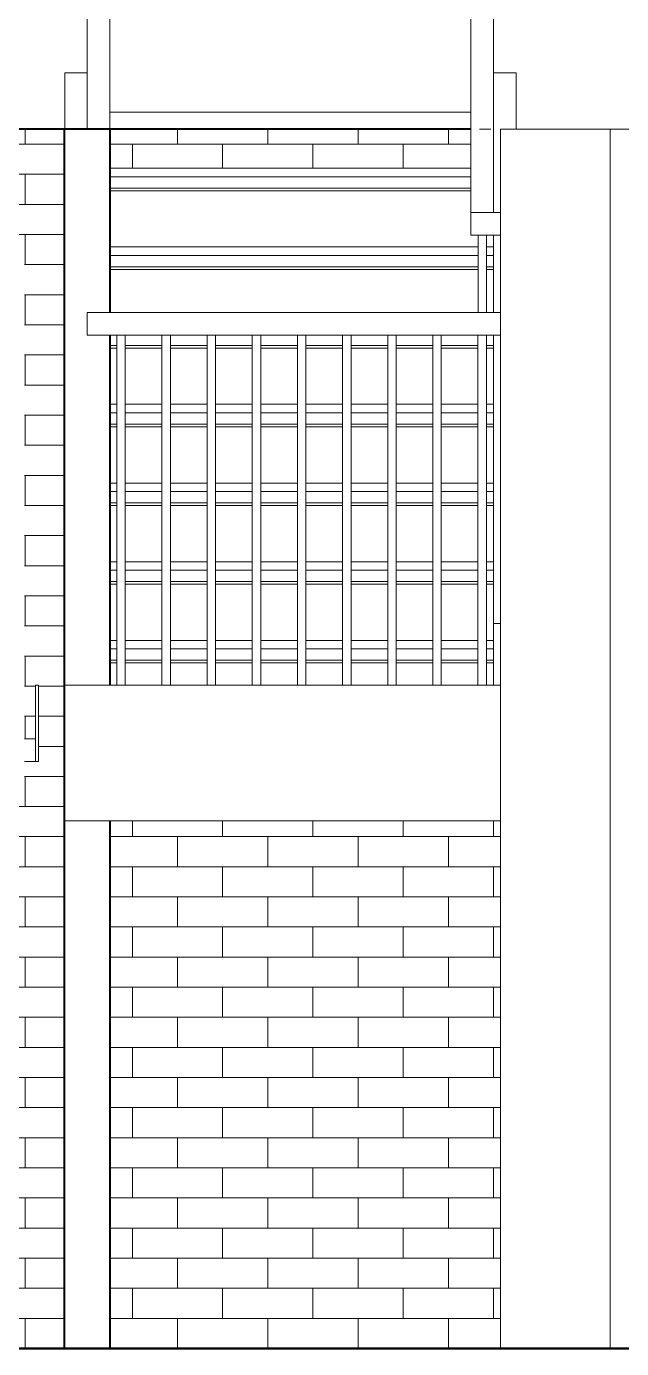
# Model space of a CAD drawing. Extents: x 4834 to 83801, y -13735 to 32221.
# Drawn here: x 13455.2 to 13508, y -12508.5 to -12391.4 of the extents above; entities that cross this region are included whole.
import ezdxf

# ---------------------------------------------------------------- set-up
doc = ezdxf.new("R2010")
doc.units = 0
doc.header["$LTSCALE"] = 8
doc.header["$MEASUREMENT"] = 0
doc.linetypes.add('Grid Line 1_2_', pattern=[0.875, 0.5, -0.125, 0.125, -0.125])
doc.layers.get('0').update_dxf_attribs({"lineweight": 9})
for name, color, linetype, lineweight in [('A-DIM-480', 52, 'Continuous', 18), ('A-FLOR-HRAL', 11, 'Continuous', 9), ('A-FLOR-LEVL', 51, 'Continuous', 9), ('A-stairs', 30, 'Continuous', 13), ('A-WALL', 7, 'Continuous', 40), ('A-Wall-New', 1, 'Continuous', 50), ('A-windoor', 2, 'Continuous', 13), ('first_dwg', 8, 'Continuous', 9), ('Furniture', 132, 'Continuous', 5), ('I-WALL', 2, 'Continuous', 13), ('S-STRS', 31, 'Continuous', 9)]:
    doc.layers.add(name, color=color, linetype=linetype, lineweight=lineweight)
doc.layers.add('A-WALL-PATT', color=253, linetype='Continuous')

# ---------------------------------------------------------------- blocks, each defined once
blk = doc.blocks.new('first_dwg__Oblique-V3-Section 1')
at = {"layer": 'A-DIM-480'}
blk.add_line((707.43, 0), (708.3, 0), dxfattribs=at)
blk = doc.blocks.new('first_dwg__U10-V13-Section 1')
at = {"layer": 'A-windoor'}
for p, q in [((564.37, 0), (562.37, 0)), ((562.37, 0), (564.37, 0)), ((564.37, 0), (596.37, 0)), ((596.37, 0), (564.37, 0)), ((596.37, 0), (564.37, 0)), ((564.37, 0), (596.37, 0)), ((594.37, 0), (566.37, 0)), ((596.37, 0), (598.37, 0)), ((598.37, 0), (596.37, 0))]:
    blk.add_line(p, q, dxfattribs=at)
blk = doc.blocks.new('first_dwg_A$C7F3F290D-V29-Section 1')
at = {"layer": 'Furniture'}
for p, q in [((754.5, 0), (718.5, 0)), ((718.5, 0), (754.5, 0)), ((746.5, 0), (718.5, 0)), ((746.5, 0), (718.5, 0)), ((726.5, 0), (746.5, 0)), ((746.5, 0), (726.5, 0))]:
    blk.add_line(p, q, dxfattribs=at)
blk = doc.blocks.new('first_dwg-354694-Section 1')
at = {"layer": 'A-DIM-480', "color": 42, "lineweight": 13}
for p, q in [((531.03, 0), (1093.11, 0)), ((708.3, 0), (626.02, 0)), ((708.3, 0), (672.87, 0))]:
    blk.add_line(p, q, dxfattribs=at)
at = {"layer": 'A-DIM-480'}
blk.add_line((758.11, 0), (693.88, 0), dxfattribs=at)
blk.add_line((758.11, 0), (693.88, 0), dxfattribs=at)
at = {"layer": 'A-stairs'}
for p, q in [((653.63, 0), (746.92, 0)), ((746.94, 0), (695.6, 0)), ((746.96, 0), (695.67, 0)), ((699.15, 0), (744.67, 0)), ((699.15, 0), (744.7, 0)), ((746.97, 0), (699.28, 0)), ((699.28, 0), (750.94, 0)), ((709.71, 0), (712.91, 0)), ((709.71, 0), (712.91, 0)), ((746.92, 0), (712.3, 0)), ((746.92, 0), (712.3, 0)), ((746.92, 0), (712.3, 0)), ((746.92, 0), (712.3, 0)), ((746.92, 0), (712.3, 0)), ((746.92, 0), (712.3, 0)), ((746.92, 0), (712.3, 0)), ((746.92, 0), (712.3, 0)), ((716.53, 0), (720.76, 0)), ((727.89, 0), (722.61, 0)), ((731.15, 0), (759.79, 0)), ((732.19, 0), (746.92, 0)), ((746.92, 0), (735.31, 0)), ((766.43, 0), (735.31, 0)), ((769.55, 0), (737.55, 0)), ((746.92, 0), (737.79, 0)), ((768.91, 0), (737.79, 0)), ((743.95, 0), (778.19, 0)), ((744.59, 0), (746.92, 0)), ((744.59, 0), (746.92, 0)), ((748.11, 0), (744.59, 0)), ((744.59, 0), (746.92, 0)), ((744.59, 0), (748.11, 0)), ((744.59, 0), (748.11, 0)), ((748.11, 0), (744.59, 0)), ((744.59, 0), (748.11, 0)), ((747.81, 0), (748.11, 0)), ((750.93, 0), (750.82, 0)), ((783.07, 0), (752.35, 0)), ((752.35, 0), (783.07, 0)), ((756.95, 0), (752.39, 0))]:
    blk.add_line(p, q, dxfattribs=at)
at = {"layer": 'A-stairs', "flags": 128}
for points in [[(701.23, 0), (709.63, 0), (705.15, 0), (715.31, 0), (710.99, 0), (719.07, 0)], [(701.23, 0), (709.63, 0), (705.15, 0), (715.31, 0), (710.99, 0), (719.07, 0)], [(756.27, 0), (755.87, 0), (744.67, 0)], [(747.79, 0), (754.43, 0), (756.91, 0), (759.63, 0), (755.87, 0), (744.67, 0)], [(789.07, 0), (785.55, 0), (748.19, 0)]]:
    blk.add_lwpolyline(points, dxfattribs=at)
at = {"layer": 'A-WALL', "color": 7, "lineweight": 50}
for p, q in [((673.1, 0), (789.07, 0)), ((689.95, 0), (789.07, 0)), ((695.6, 0), (785.55, 0)), ((699.15, 0), (785.68, 0)), ((732.19, 0), (789.07, 0))]:
    blk.add_line(p, q, dxfattribs=at)
at = {"layer": 'A-WALL', "color": 7, "lineweight": 50, "flags": 128}
blk.add_lwpolyline([(727.68, 0), (724.64, 0), (723.68, 0), (727.68, 0), (730.94, 0), (731.9, 0)], close=True, dxfattribs=at)
at = {"layer": 'A-Wall-New'}
for p, q in [((534.03, 0), (1090.11, 0)), ((539.53, 0), (1084.61, 0))]:
    blk.add_line(p, q, dxfattribs=at)
at = {"layer": 'Furniture'}
blk.add_line((732.41, 0), (732.41, 0), dxfattribs=at)
for name, p in [('first_dwg__U10-V13-Section 1', (139.89, 0)), ('first_dwg__Oblique-V3-Section 1', (0, 0)), ('first_dwg_A$C7F3F290D-V29-Section 1', (0, 0))]:
    blk.add_blockref(name, p)
blk = doc.blocks.new('Railing - 3_4_-456911-Section 1')
at = {"layer": 'A-FLOR-HRAL'}
for p, q in [((744.94, 91.76), (744.94, 98.63)), ((745.69, 98.63), (745.69, 91.76)), ((745.69, 89.76), (745.69, 58.76))]:
    blk.add_line(p, q, dxfattribs=at)
blk = doc.blocks.new('Railing - Railing-368194-Section 1')
blk.add_blockref('Railing - 3_4_-456911-Section 1', (0, 0))
blk = doc.blocks.new('Railing - 3_4_-368250-Section 1')
at = {"layer": 'A-FLOR-HRAL'}
for p, q in [((712.93, 58.76), (712.93, 89.76)), ((713.68, 58.76), (713.68, 89.76))]:
    blk.add_line(p, q, dxfattribs=at)
blk = doc.blocks.new('Railing - Railing-368198-Section 1')
for p in [(0, 0), (4, 0), (8, 0), (12, 0), (16, 0), (20, 0), (24, 0), (28, 0), (32, 0)]:
    blk.add_blockref('Railing - 3_4_-368250-Section 1', p)
blk = doc.blocks.new('Top Rail Type - Top Rail_Internal_-368211-Section 1')
at = {"layer": 'A-FLOR-HRAL'}
for p, q in [((744.31, 100.63), (744.31, 126)), ((746.31, 126), (746.31, 100.63)), ((746.92, 100.63), (744.31, 100.63)), ((744.31, 100.63), (744.31, 98.63)), ((744.31, 98.63), (746.92, 98.63))]:
    blk.add_line(p, q, dxfattribs=at)
blk = doc.blocks.new('Top Rail Type - Top Rail_Internal_-368228-Section 1')
at = {"layer": 'A-FLOR-HRAL'}
for p, q in [((710.31, 108), (710.31, 126)), ((712.31, 126), (712.31, 98.73)), ((712.31, 98.73), (712.31, 91.76)), ((746.92, 91.76), (710.31, 91.76)), ((710.31, 91.76), (710.31, 89.76)), ((710.31, 89.76), (746.92, 89.76))]:
    blk.add_line(p, q, dxfattribs=at)

msp = doc.modelspace()

# ---------------------------------------------------------------- hatches: boundary and pattern name
at = {"layer": 'A-WALL-PATT', "lineweight": 9}
h = msp.add_hatch(dxfattribs=at)
h.set_pattern_fill('FP_6', color=256, style=0, pattern_type=2)
h.set_pattern_definition([(0, (13287.1202, -12508.5377), (0, 2.667), []), (90, (13287.1202, -12508.5377), (-4, 2.667), [2.667, -2.667])])
h.paths.add_polyline_path([(13318.98982, -12491.60858), (13303.92729, -12491.59516), (13303.7508, -12491.49327), (13303.6489, -12491.31678), (13303.6489, -12491.11298), (13303.76837, -12490.92301), (13303.92729, -12490.83459), (13303.63549, -12490.82118), (13303.67809, -12490.30146), (13303.73191, -12490.14228), (13303.86365, -12489.85178), (13304.12416, -12489.52646), (13304.43174, -12489.3006), (13304.73952, -12489.1792), (13305.10271, -12489.07892), (13305.52914, -12489.04952), (13318.34724, -12489.07886), (13319.04809, -12489.35786), (13319.27969, -12489.55371), (13319.53278, -12489.83999), (13319.68286, -12490.27636), (13319.77918, -12490.82118), (13319.01399, -12490.83459), (13319.02233, -12491.41173), (13319.01043, -12491.60858)], flags=0)
h.paths.add_polyline_path([(13289.93274, -12508.53771), (13302.06069, -12508.53771), (13302.176, -12506.52427), (13301.43287, -12506.49187), (13302.28427, -12486.88821), (13300.32573, -12464.56088), (13301.50534, -12464.4969), (13303.46354, -12487.02363), (13302.72347, -12503.99689), (13302.97054, -12503.11008), (13304.04031, -12500.63263), (13305.42573, -12498.43261), (13307.14647, -12496.45823), (13309.23716, -12494.7204), (13311.55219, -12493.351), (13313.75843, -12492.43715), (13316.45071, -12491.80841), (13318.98982, -12491.6424), (13318.98982, -12508.53771), (13320.95251, -12508.49955), (13320.99933, -12491.82143), (13321.14935, -12491.66819), (13321.2443, -12491.63016), (13321.2443, -12491.59499), (13321.06695, -12491.49146), (13320.9665, -12491.31678), (13320.9665, -12491.11298), (13321.06834, -12490.93649), (13321.24472, -12490.83459), (13321.0206, -12490.82118), (13320.87564, -12490.82118), (13320.87564, -12490.65275), (13320.98112, -12490.11801), (13321.1119, -12489.8396), (13321.40033, -12489.4939), (13321.71462, -12489.27281), (13322.08223, -12489.12787), (13322.45227, -12489.06423), (13323.03099, -12489.04952), (13323.03099, -12479.207), (13316.62958, -12479.207), (13316.64299, -12478.61645), (13323.03099, -12478.61645), (13323.06406, -12464.48223), (13323.51632, -12464.45926), (13324.86032, -12464.48933), (13331.0514, -12464.50919), (13335.80313, -12464.51729), (13335.80313, -12478.61645), (13352.36009, -12478.61645), (13352.37411, -12464.50433), (13352.47169, -12464.48223), (13352.92396, -12464.45883), (13353.97474, -12464.48733), (13360.4446, -12464.50875), (13365.21077, -12464.51729), (13365.21077, -12478.61645), (13367.06142, -12478.61645), (13367.06142, -12465.78771), (13455.06142, -12411.78771), (13455.06142, -12454.53771), (13456.06142, -12454.53771), (13456.06142, -12449.78771), (13456.31142, -12449.78771), (13456.31142, -12456.53771), (13455.06142, -12456.53771), (13455.06142, -12460.23792), (13423.62022, -12479.53138), (13422.98548, -12487.20811), (13423.82629, -12506.49187), (13423.04151, -12506.5433), (13423.19847, -12508.53771), (13458.62958, -12508.53771), (13458.62958, -12400.53771), (13289.93274, -12400.53771), (13289.93274, -12504.94969)], flags=0)
h.paths.add_polyline_path([(13323.51632, -12508.53771), (13329.03115, -12508.53771), (13329.03115, -12508.14401), (13330.0154, -12508.14401), (13330.0154, -12506.96291), (13322.92061, -12506.958), (13322.921, -12508.53771), (13323.36456, -12508.53771)], flags=0)
h.paths.add_polyline_path([(13376.35065, -12508.53771), (13377.91919, -12508.53771), (13377.91919, -12507.5752)], flags=0)
h.paths.add_polyline_path([(13331.78706, -12508.53771), (13335.91312, -12508.53771), (13335.91312, -12506.958), (13330.80281, -12506.96291), (13330.80281, -12508.14401), (13331.78706, -12508.14401)], flags=0)
h.paths.add_polyline_path([(13379.88769, -12508.53771), (13392.87982, -12508.53771), (13392.87982, -12506.958), (13379.8873, -12506.958)], flags=0)
h.paths.add_polyline_path([(13303.46946, -12508.53771), (13318.20242, -12508.53771), (13318.20149, -12492.41532), (13315.50014, -12492.77771), (13312.89742, -12493.58986), (13310.41884, -12494.86552), (13308.17914, -12496.56701), (13306.29862, -12498.58702), (13304.81072, -12500.85205), (13303.73027, -12503.30632), (13303.07835, -12505.82096), (13302.84809, -12508.53771), (13303.45166, -12508.53771)], flags=0)
h.paths.add_polyline_path([(13339.97242, -12508.53771), (13350.28159, -12508.53771), (13350.28159, -12506.56921), (13337.88114, -12506.56921), (13337.88163, -12508.53771)], flags=0)
h.paths.add_polyline_path([(13352.32864, -12508.53771), (13365.24222, -12508.53771), (13365.24222, -12506.958), (13352.32824, -12506.958)], flags=0)
h.paths.add_polyline_path([(13422.41107, -12508.53771), (13422.12942, -12505.62277), (13421.49658, -12503.18173), (13420.37792, -12500.6953), (13418.85673, -12498.43261), (13416.78509, -12496.31558), (13414.79064, -12494.82848), (13412.36174, -12493.58986), (13409.50518, -12492.74366), (13407.05674, -12492.4152), (13407.05674, -12508.53771), (13422.1808, -12508.53771)], flags=0)
h.paths.add_polyline_path([(13406.26934, -12491.60858), (13408.91764, -12491.817), (13411.60676, -12492.48107), (13414.17713, -12493.58986), (13416.22003, -12494.84176), (13418.24004, -12496.56701), (13419.96529, -12498.58702), (13421.35331, -12500.85205), (13422.43038, -12503.55825), (13422.53569, -12503.99689), (13421.8075, -12486.68488), (13422.32425, -12480.32664), (13408.18714, -12489.04952), (13419.97406, -12489.08966), (13420.6842, -12489.22206), (13421.07722, -12489.47516), (13421.33171, -12489.75919), (13421.49666, -12490.06149), (13421.59087, -12490.38224), (13421.61025, -12490.82118), (13421.37437, -12490.8522), (13421.51496, -12490.9451), (13421.61025, -12491.11298), (13421.61025, -12491.31678), (13421.49666, -12491.50224), (13421.33186, -12491.59516), (13420.90994, -12491.60858), (13406.28275, -12491.60859)], flags=0)
h.paths.add_polyline_path([(13406.26934, -12508.53771), (13406.23499, -12490.82118), (13405.47997, -12490.82118), (13405.47997, -12490.6629), (13394.8455, -12497.18859), (13394.84831, -12505.97866), (13396.81855, -12505.97866), (13396.81855, -12506.56921), (13395.8343, -12506.56921), (13395.79121, -12506.96291), (13395.24375, -12506.96291), (13395.24375, -12508.14401), (13396.228, -12508.14401), (13396.228, -12508.53771), (13405.7259, -12508.53771)], flags=0)
h.paths.add_polyline_path([(13327.38737, -12506.5643), (13328.4406, -12506.52049), (13328.4406, -12506.51759), (13323.03099, -12506.49855), (13323.03099, -12491.60858), (13322.68687, -12491.6424), (13322.87414, -12491.82139), (13322.91687, -12491.94884), (13322.921, -12506.5643), (13324.86032, -12506.5643)], flags=0)
h.paths.add_polyline_path([(13392.87983, -12505.97866), (13392.88045, -12505.97866), (13392.87982, -12498.39481), (13392.76982, -12498.46231), (13392.76982, -12505.97866)], flags=0)
h.paths.add_polyline_path([(13352.36009, -12505.78181), (13352.36009, -12491.60858), (13352.09442, -12491.64236), (13352.27589, -12491.81302), (13352.32452, -12491.9489), (13352.32863, -12505.78181)], flags=0)
h.paths.add_polyline_path([(13345.07672, -12505.78181), (13350.28227, -12505.78181), (13350.32843, -12491.82143), (13350.47544, -12491.67026), (13350.5943, -12491.62573), (13350.57381, -12491.59516), (13350.39743, -12491.49327), (13350.2956, -12491.31678), (13350.2956, -12491.11298), (13350.41345, -12490.92419), (13350.59426, -12490.83459), (13350.20474, -12490.82118), (13350.20474, -12490.65275), (13350.31169, -12490.1141), (13350.47395, -12489.79171), (13350.70569, -12489.515), (13351.00513, -12489.29316), (13351.40845, -12489.12866), (13351.77268, -12489.06489), (13352.36009, -12489.04952), (13352.34514, -12479.207), (13335.80313, -12479.207), (13335.80313, -12489.04952), (13336.59333, -12489.0819), (13337.14242, -12489.27366), (13337.35527, -12489.40423), (13337.68478, -12489.74842), (13337.84213, -12490.01953), (13337.95359, -12490.38698), (13337.98615, -12490.82118), (13337.6475, -12490.85867), (13337.76718, -12490.9383), (13337.86762, -12491.11298), (13337.86762, -12491.31678), (13337.76579, -12491.49327), (13337.5894, -12491.59516), (13337.59413, -12491.63109), (13337.68478, -12491.66818), (13337.83477, -12491.82139), (13337.8775, -12491.94884), (13337.88162, -12505.78181), (13340.02262, -12505.78181)], flags=0)
h.paths.add_polyline_path([(13335.91314, -12505.78181), (13335.91381, -12505.78181), (13335.95996, -12491.82143), (13336.10998, -12491.66819), (13336.23205, -12491.62442), (13336.0955, -12491.60858), (13335.80313, -12491.60858), (13335.80313, -12505.78181)], flags=0)
h.paths.add_polyline_path([(13367.81142, -12499.69852), (13370.68642, -12497.93431), (13370.68642, -12486.92995), (13367.81142, -12497.6596)], flags=0)
h.paths.add_polyline_path([(13371.43642, -12497.47409), (13374.68642, -12495.47977), (13374.68642, -12479.207), (13372.75578, -12479.207), (13371.43642, -12484.13091), (13371.43642, -12496.31558)], flags=0)
h.paths.add_polyline_path([(13375.43642, -12495.01954), (13377.91944, -12493.45374), (13377.95869, -12491.83187), (13378.11604, -12491.66818), (13378.21099, -12491.63018), (13378.21099, -12491.59499), (13378.03364, -12491.49145), (13377.93319, -12491.31678), (13377.93319, -12491.11298), (13378.03503, -12490.93649), (13378.21141, -12490.83459), (13377.9984, -12490.82118), (13377.81467, -12490.82118), (13377.84722, -12490.38698), (13377.92332, -12490.11193), (13378.08586, -12489.79171), (13378.31924, -12489.515), (13378.66469, -12489.27038), (13378.68642, -12489.25907), (13378.68642, -12479.207), (13375.43642, -12479.207), (13375.43642, -12494.84176)], flags=0)
h.paths.add_polyline_path([(13352.32843, -12492.52854), (13352.32831, -12492.52854), (13352.32831, -12492.00994)], flags=0)
h.paths.add_polyline_path([(13337.88142, -12492.43715), (13337.8813, -12492.43715), (13337.8813, -12492.37995)], flags=0)
h.paths.add_polyline_path([(13379.88366, -12492.29055), (13379.99769, -12492.22058), (13379.99769, -12491.60858), (13379.65347, -12491.64236), (13379.84085, -12491.82143), (13379.88357, -12491.9489), (13379.8836, -12492.069)], flags=0)
h.paths.add_polyline_path([(13365.21077, -12492.15393), (13365.35667, -12491.60858), (13365.21077, -12491.60858), (13365.21077, -12492.00994)], flags=0)
h.paths.add_polyline_path([(13366.02647, -12489.1097), (13367.06142, -12485.2472), (13367.06142, -12479.207), (13365.21077, -12479.207), (13365.21077, -12489.04952), (13365.91614, -12489.08022), (13366.01848, -12489.10757)], flags=0)
h.paths.add_polyline_path([(13379.43642, -12489.06135), (13379.99769, -12489.04952), (13379.99769, -12479.207), (13379.43642, -12479.207), (13379.43642, -12489.04952)], flags=0)
h.paths.add_polyline_path([(13392.76982, -12484.38313), (13394.68642, -12483.20704), (13394.68642, -12479.207), (13392.76982, -12479.207), (13392.76982, -12483.36441)], flags=0)
h.paths.add_polyline_path([(13395.43642, -12482.74681), (13398.68642, -12480.7525), (13398.68642, -12479.207), (13395.43642, -12479.207)], flags=0)
h.paths.add_polyline_path([(13367.81142, -12482.44817), (13368.67989, -12479.207), (13367.81142, -12479.207)], flags=0)
h.paths.add_polyline_path([(13399.43642, -12480.29227), (13401.205, -12479.207), (13399.43642, -12479.207)], flags=0)
h.paths.add_polyline_path([(13375.43642, -12478.61645), (13378.68642, -12478.61645), (13378.68642, -12461.00072), (13375.43642, -12462.99504), (13375.43642, -12470.41324)], flags=0)
h.paths.add_polyline_path([(13379.43642, -12478.61645), (13379.99769, -12478.61645), (13380.03075, -12464.48223), (13380.48301, -12464.45926), (13381.5338, -12464.48733), (13382.68642, -12464.47216), (13382.68642, -12458.54617), (13379.43642, -12460.54049), (13379.43642, -12470.41324)], flags=0)
h.paths.add_polyline_path([(13371.43642, -12478.61645), (13374.68642, -12478.61645), (13374.68642, -12463.45526), (13371.43642, -12465.44958), (13371.43642, -12470.41324)], flags=0)
h.paths.add_polyline_path([(13370.68642, -12478.61645), (13370.68642, -12465.90981), (13367.81142, -12467.67401), (13367.81142, -12478.61645)], flags=0)
h.paths.add_polyline_path([(13392.76982, -12478.61645), (13394.68642, -12478.61645), (13394.68642, -12451.18254), (13391.43642, -12453.17686), (13391.45942, -12464.47216), (13392.63028, -12464.47053), (13392.76982, -12464.51729), (13392.76982, -12470.41324)], flags=0)
h.paths.add_polyline_path([(13395.43642, -12478.61645), (13398.68642, -12478.61645), (13398.68642, -12448.72799), (13395.43642, -12450.72231), (13395.43642, -12470.41324)], flags=0)
h.paths.add_polyline_path([(13399.43642, -12478.61645), (13402.16738, -12478.61645), (13402.68642, -12478.29795), (13402.68642, -12446.27345), (13399.43642, -12448.26776), (13399.43642, -12470.41324)], flags=0)
h.paths.add_polyline_path([(13403.43642, -12477.83772), (13406.68642, -12475.8434), (13406.68642, -12443.8189), (13403.43642, -12445.81322), (13403.43642, -12470.41324)], flags=0)
h.paths.add_polyline_path([(13407.43642, -12475.38318), (13410.68642, -12473.38886), (13410.68642, -12441.36436), (13407.43642, -12443.35867), (13407.43642, -12470.41324)], flags=0)
h.paths.add_polyline_path([(13411.43642, -12472.92863), (13414.68642, -12470.93431), (13414.68642, -12438.90981), (13411.43642, -12440.90413), (13411.43642, -12470.41324)], flags=0)
h.paths.add_polyline_path([(13415.43642, -12470.47409), (13418.68642, -12468.47977), (13418.68642, -12436.45526), (13415.43642, -12438.44958), (13415.43642, -12470.41324)], flags=0)
h.paths.add_polyline_path([(13419.43642, -12468.01954), (13422.68642, -12466.02522), (13422.68642, -12434.00072), (13419.43642, -12435.99504), (13419.43642, -12461.77912)], flags=0)
h.paths.add_polyline_path([(13423.43642, -12465.565), (13423.67285, -12465.41991), (13423.77495, -12464.45926), (13424.93342, -12464.56088), (13424.93342, -12464.64638), (13426.68642, -12463.57068), (13426.68642, -12431.54617), (13423.43642, -12433.54049), (13423.43642, -12464.54748)], flags=0)
h.paths.add_polyline_path([(13387.43642, -12464.50928), (13390.68642, -12464.48733), (13390.68642, -12453.63708), (13387.43642, -12455.6314), (13387.43642, -12464.50416)], flags=0)
h.paths.add_polyline_path([(13386.68642, -12464.50928), (13386.68642, -12456.09163), (13383.43642, -12458.08595), (13383.43642, -12464.50026), (13385.50951, -12464.50928)], flags=0)
h.paths.add_polyline_path([(13335.58972, -12464.45926), (13335.58974, -12464.4577), (13335.58974, -12453.14501)], flags=0)
h.paths.add_polyline_path([(13427.43642, -12463.11045), (13430.68642, -12461.11613), (13430.68642, -12429.09163), (13427.43642, -12431.08595), (13427.43642, -12460.23792)], flags=0)
h.paths.add_polyline_path([(13431.43642, -12460.6559), (13434.68642, -12458.66159), (13434.68642, -12426.63708), (13431.43642, -12428.6314), (13431.43642, -12460.23792)], flags=0)
h.paths.add_polyline_path([(13435.43642, -12458.20136), (13438.68642, -12456.20704), (13438.68642, -12424.18254), (13435.43642, -12426.17686), (13435.43642, -12446.15875)], flags=0)
h.paths.add_polyline_path([(13439.43642, -12455.74681), (13442.68642, -12453.7525), (13442.68642, -12421.72799), (13439.43642, -12423.72231), (13439.43642, -12446.15875)], flags=0)
h.paths.add_polyline_path([(13443.43642, -12453.29227), (13446.68642, -12451.29795), (13446.68642, -12419.27345), (13443.43642, -12421.26776), (13443.43642, -12446.15875)], flags=0)
h.paths.add_polyline_path([(13447.43642, -12450.83772), (13450.68642, -12448.8434), (13450.68642, -12416.8189), (13447.43642, -12418.81322), (13447.43642, -12446.15875)], flags=0)
h.paths.add_polyline_path([(13451.43642, -12448.38318), (13454.31142, -12446.61897), (13454.31142, -12414.59447), (13451.43642, -12416.35867), (13451.43642, -12446.15875)], flags=0)
h = msp.add_hatch(dxfattribs=at)
h.set_pattern_fill('FP_7', color=256, style=0, pattern_type=2)
h.set_pattern_definition([(0, (13460.6292, -12508.5377), (0, 2.667), []), (90, (13460.6292, -12508.5377), (-4, 2.667), [2.667, -2.667])])
h.paths.add_polyline_path([(13462.62958, -12508.53771), (13497.24886, -12508.53771), (13497.24886, -12461.78014), (13462.62958, -12461.78014), (13462.62958, -12470.41324)], flags=0)
h.paths.add_polyline_path([(13486.59148, -12403.99226), (13494.63958, -12403.99226), (13494.63958, -12400.53771), (13462.63958, -12400.56812), (13462.63958, -12403.99226), (13466.37508, -12403.99226)], flags=0)

# ---------------------------------------------------------------- linework, layer by layer
at = {"layer": 'A-FLOR-LEVL', "linetype": 'Grid Line 1_2_'}
for p, q in [((12783.38619, -12400.53771), (14024.49865, -12400.53771)), ((12783.38619, -12508.53771), (14033.99315, -12508.53771))]:
    msp.add_line(p, q, dxfattribs=at)
at = {"layer": 'A-WALL'}
for p, q in [((13462.62958, -12400.53771), (13257.92274, -12400.53771)), ((13458.62958, -12508.53771), (13458.62958, -12400.53771)), ((13462.62958, -12400.53771), (13462.62958, -12416.78014)), ((13494.63958, -12400.53771), (13462.63958, -12400.53771)), ((13462.62958, -12418.78014), (13462.62958, -12449.78014)), ((13462.62958, -12461.78014), (13462.62958, -12508.53771)), ((13423.19847, -12508.53771), (13497.24886, -12508.53771))]:
    msp.add_line(p, q, dxfattribs=at)
at = {"layer": 'I-WALL'}
for p, q in [((13541.13958, -12400.53771), (13497.24886, -12400.53771)), ((13497.24886, -12400.53771), (13497.24886, -12508.53771)), ((13506.96572, -12508.53771), (13506.96572, -12400.53771)), ((13497.24886, -12508.53771), (13507.97826, -12508.53771))]:
    msp.add_line(p, q, dxfattribs=at)
at = {"layer": 'S-STRS'}
for p, q in [((13458.63958, -12395.53786), (13460.63958, -12395.53786)), ((13458.63958, -12395.53786), (13458.63958, -12400.53771)), ((13496.63958, -12395.53786), (13498.63958, -12395.53786)), ((13498.63958, -12400.53771), (13498.63958, -12395.53786)), ((13494.63958, -12399.02256), (13462.63958, -12399.02256)), ((13462.63958, -12403.99226), (13494.63958, -12403.99226)), ((13462.63958, -12404.74226), (13494.63958, -12404.74226)), ((13494.63958, -12405.74226), (13462.63958, -12405.74226)), ((13494.63958, -12405.99226), (13462.63958, -12405.99226)), ((13494.63958, -12405.99226), (13462.63958, -12405.99226)), ((13462.63958, -12410.96195), (13495.26458, -12410.96195)), ((13496.01458, -12410.96195), (13496.63958, -12410.96195)), ((13496.63958, -12409.90961), (13496.63958, -12416.78014)), ((13462.63958, -12411.71195), (13495.26458, -12411.71195)), ((13496.01458, -12411.71195), (13496.63958, -12411.71195)), ((13495.26458, -12412.71195), (13462.63958, -12412.71195)), ((13495.26458, -12412.96195), (13462.63958, -12412.96195)), ((13495.26458, -12412.96195), (13462.63958, -12412.96195)), ((13496.63958, -12412.71195), (13496.01458, -12412.71195)), ((13496.63958, -12412.96195), (13496.01458, -12412.96195)), ((13496.63958, -12412.96195), (13496.01458, -12412.96195)), ((13496.63958, -12418.78014), (13496.63958, -12444.32574)), ((13463.25458, -12419.68165), (13462.62958, -12419.68165)), ((13463.25458, -12419.93165), (13462.62958, -12419.93165)), ((13463.25458, -12419.93165), (13462.62958, -12419.93165)), ((13467.25458, -12419.68165), (13464.00458, -12419.68165)), ((13467.25458, -12419.93165), (13464.00458, -12419.93165)), ((13467.25458, -12419.93165), (13464.00458, -12419.93165)), ((13471.25458, -12419.68165), (13468.00458, -12419.68165)), ((13471.25458, -12419.93165), (13468.00458, -12419.93165)), ((13471.25458, -12419.93165), (13468.00458, -12419.93165)), ((13475.25458, -12419.68165), (13472.00458, -12419.68165)), ((13475.25458, -12419.93165), (13472.00458, -12419.93165)), ((13475.25458, -12419.93165), (13472.00458, -12419.93165)), ((13479.25458, -12419.68165), (13476.00458, -12419.68165)), ((13479.25458, -12419.93165), (13476.00458, -12419.93165)), ((13479.25458, -12419.93165), (13476.00458, -12419.93165)), ((13483.25458, -12419.68165), (13480.00458, -12419.68165)), ((13483.25458, -12419.93165), (13480.00458, -12419.93165)), ((13483.25458, -12419.93165), (13480.00458, -12419.93165)), ((13487.25458, -12419.68165), (13484.00458, -12419.68165)), ((13487.25458, -12419.93165), (13484.00458, -12419.93165)), ((13487.25458, -12419.93165), (13484.00458, -12419.93165)), ((13491.25458, -12419.68165), (13488.00458, -12419.68165)), ((13491.25458, -12419.93165), (13488.00458, -12419.93165)), ((13491.25458, -12419.93165), (13488.00458, -12419.93165)), ((13495.25458, -12419.68165), (13492.00458, -12419.68165)), ((13495.25458, -12419.93165), (13492.00458, -12419.93165)), ((13495.25458, -12419.93165), (13492.00458, -12419.93165)), ((13496.63958, -12419.68165), (13496.01458, -12419.68165)), ((13496.63958, -12419.93165), (13496.01458, -12419.93165)), ((13496.63958, -12419.93165), (13496.01458, -12419.93165)), ((13462.62958, -12424.90135), (13463.25458, -12424.90135)), ((13464.00458, -12424.90135), (13467.25458, -12424.90135)), ((13468.00458, -12424.90135), (13471.25458, -12424.90135)), ((13472.00458, -12424.90135), (13475.25458, -12424.90135)), ((13476.00458, -12424.90135), (13479.25458, -12424.90135)), ((13480.00458, -12424.90135), (13483.25458, -12424.90135)), ((13484.00458, -12424.90135), (13487.25458, -12424.90135)), ((13488.00458, -12424.90135), (13491.25458, -12424.90135)), ((13492.00458, -12424.90135), (13495.25458, -12424.90135)), ((13496.01458, -12424.90135), (13496.63958, -12424.90135)), ((13462.62958, -12425.65135), (13463.25458, -12425.65135)), ((13464.00458, -12425.65135), (13467.25458, -12425.65135)), ((13468.00458, -12425.65135), (13471.25458, -12425.65135)), ((13472.00458, -12425.65135), (13475.25458, -12425.65135)), ((13476.00458, -12425.65135), (13479.25458, -12425.65135)), ((13480.00458, -12425.65135), (13483.25458, -12425.65135)), ((13484.00458, -12425.65135), (13487.25458, -12425.65135)), ((13488.00458, -12425.65135), (13491.25458, -12425.65135)), ((13492.00458, -12425.65135), (13495.25458, -12425.65135)), ((13496.01458, -12425.65135), (13496.63958, -12425.65135)), ((13463.25458, -12426.65135), (13462.62958, -12426.65135)), ((13463.25458, -12426.90135), (13462.62958, -12426.90135)), ((13463.25458, -12426.90135), (13462.62958, -12426.90135)), ((13467.25458, -12426.65135), (13464.00458, -12426.65135)), ((13467.25458, -12426.90135), (13464.00458, -12426.90135)), ((13467.25458, -12426.90135), (13464.00458, -12426.90135)), ((13471.25458, -12426.65135), (13468.00458, -12426.65135)), ((13471.25458, -12426.90135), (13468.00458, -12426.90135)), ((13471.25458, -12426.90135), (13468.00458, -12426.90135)), ((13475.25458, -12426.65135), (13472.00458, -12426.65135)), ((13475.25458, -12426.90135), (13472.00458, -12426.90135)), ((13475.25458, -12426.90135), (13472.00458, -12426.90135)), ((13479.25458, -12426.65135), (13476.00458, -12426.65135)), ((13479.25458, -12426.90135), (13476.00458, -12426.90135)), ((13479.25458, -12426.90135), (13476.00458, -12426.90135)), ((13483.25458, -12426.65135), (13480.00458, -12426.65135)), ((13483.25458, -12426.90135), (13480.00458, -12426.90135)), ((13483.25458, -12426.90135), (13480.00458, -12426.90135)), ((13487.25458, -12426.65135), (13484.00458, -12426.65135)), ((13487.25458, -12426.90135), (13484.00458, -12426.90135)), ((13487.25458, -12426.90135), (13484.00458, -12426.90135)), ((13491.25458, -12426.65135), (13488.00458, -12426.65135)), ((13491.25458, -12426.90135), (13488.00458, -12426.90135)), ((13491.25458, -12426.90135), (13488.00458, -12426.90135)), ((13495.25458, -12426.65135), (13492.00458, -12426.65135)), ((13495.25458, -12426.90135), (13492.00458, -12426.90135)), ((13495.25458, -12426.90135), (13492.00458, -12426.90135)), ((13496.63958, -12426.65135), (13496.01458, -12426.65135)), ((13496.63958, -12426.90135), (13496.01458, -12426.90135)), ((13496.63958, -12426.90135), (13496.01458, -12426.90135)), ((13462.62958, -12431.87105), (13463.25458, -12431.87105)), ((13464.00458, -12431.87105), (13467.25458, -12431.87105)), ((13468.00458, -12431.87105), (13471.25458, -12431.87105)), ((13472.00458, -12431.87105), (13475.25458, -12431.87105)), ((13476.00458, -12431.87105), (13479.25458, -12431.87105)), ((13480.00458, -12431.87105), (13483.25458, -12431.87105)), ((13484.00458, -12431.87105), (13487.25458, -12431.87105)), ((13488.00458, -12431.87105), (13491.25458, -12431.87105)), ((13492.00458, -12431.87105), (13495.25458, -12431.87105)), ((13496.01458, -12431.87105), (13496.63958, -12431.87105)), ((13462.62958, -12432.62105), (13463.25458, -12432.62105)), ((13464.00458, -12432.62105), (13467.25458, -12432.62105)), ((13468.00458, -12432.62105), (13471.25458, -12432.62105)), ((13472.00458, -12432.62105), (13475.25458, -12432.62105)), ((13476.00458, -12432.62105), (13479.25458, -12432.62105)), ((13480.00458, -12432.62105), (13483.25458, -12432.62105)), ((13484.00458, -12432.62105), (13487.25458, -12432.62105)), ((13488.00458, -12432.62105), (13491.25458, -12432.62105)), ((13492.00458, -12432.62105), (13495.25458, -12432.62105)), ((13496.01458, -12432.62105), (13496.63958, -12432.62105)), ((13463.25458, -12433.62105), (13462.62958, -12433.62105)), ((13463.25458, -12433.87105), (13462.62958, -12433.87105)), ((13463.25458, -12433.87105), (13462.62958, -12433.87105)), ((13467.25458, -12433.62105), (13464.00458, -12433.62105)), ((13467.25458, -12433.87105), (13464.00458, -12433.87105)), ((13467.25458, -12433.87105), (13464.00458, -12433.87105)), ((13471.25458, -12433.62105), (13468.00458, -12433.62105)), ((13471.25458, -12433.87105), (13468.00458, -12433.87105)), ((13471.25458, -12433.87105), (13468.00458, -12433.87105)), ((13475.25458, -12433.62105), (13472.00458, -12433.62105)), ((13475.25458, -12433.87105), (13472.00458, -12433.87105)), ((13475.25458, -12433.87105), (13472.00458, -12433.87105)), ((13479.25458, -12433.62105), (13476.00458, -12433.62105)), ((13479.25458, -12433.87105), (13476.00458, -12433.87105)), ((13479.25458, -12433.87105), (13476.00458, -12433.87105)), ((13483.25458, -12433.62105), (13480.00458, -12433.62105)), ((13483.25458, -12433.87105), (13480.00458, -12433.87105)), ((13483.25458, -12433.87105), (13480.00458, -12433.87105)), ((13487.25458, -12433.62105), (13484.00458, -12433.62105)), ((13487.25458, -12433.87105), (13484.00458, -12433.87105)), ((13487.25458, -12433.87105), (13484.00458, -12433.87105)), ((13491.25458, -12433.62105), (13488.00458, -12433.62105)), ((13491.25458, -12433.87105), (13488.00458, -12433.87105)), ((13491.25458, -12433.87105), (13488.00458, -12433.87105)), ((13495.25458, -12433.62105), (13492.00458, -12433.62105)), ((13495.25458, -12433.87105), (13492.00458, -12433.87105)), ((13495.25458, -12433.87105), (13492.00458, -12433.87105)), ((13496.63958, -12433.62105), (13496.01458, -12433.62105)), ((13496.63958, -12433.87105), (13496.01458, -12433.87105)), ((13496.63958, -12433.87105), (13496.01458, -12433.87105)), ((13462.62958, -12438.84074), (13463.25458, -12438.84074)), ((13464.00458, -12438.84074), (13467.25458, -12438.84074)), ((13468.00458, -12438.84074), (13471.25458, -12438.84074)), ((13472.00458, -12438.84074), (13475.25458, -12438.84074)), ((13476.00458, -12438.84074), (13479.25458, -12438.84074)), ((13480.00458, -12438.84074), (13483.25458, -12438.84074)), ((13484.00458, -12438.84074), (13487.25458, -12438.84074)), ((13488.00458, -12438.84074), (13491.25458, -12438.84074)), ((13492.00458, -12438.84074), (13495.25458, -12438.84074)), ((13496.01458, -12438.84074), (13496.63958, -12438.84074)), ((13462.62958, -12439.59074), (13463.25458, -12439.59074)), ((13464.00458, -12439.59074), (13467.25458, -12439.59074)), ((13468.00458, -12439.59074), (13471.25458, -12439.59074)), ((13472.00458, -12439.59074), (13475.25458, -12439.59074)), ((13476.00458, -12439.59074), (13479.25458, -12439.59074)), ((13480.00458, -12439.59074), (13483.25458, -12439.59074)), ((13484.00458, -12439.59074), (13487.25458, -12439.59074)), ((13488.00458, -12439.59074), (13491.25458, -12439.59074)), ((13492.00458, -12439.59074), (13495.25458, -12439.59074)), ((13496.01458, -12439.59074), (13496.63958, -12439.59074)), ((13463.25458, -12440.59074), (13462.62958, -12440.59074)), ((13463.25458, -12440.84074), (13462.62958, -12440.84074)), ((13463.25458, -12440.84074), (13462.62958, -12440.84074)), ((13467.25458, -12440.59074), (13464.00458, -12440.59074)), ((13467.25458, -12440.84074), (13464.00458, -12440.84074)), ((13467.25458, -12440.84074), (13464.00458, -12440.84074)), ((13471.25458, -12440.59074), (13468.00458, -12440.59074)), ((13471.25458, -12440.84074), (13468.00458, -12440.84074)), ((13471.25458, -12440.84074), (13468.00458, -12440.84074)), ((13475.25458, -12440.59074), (13472.00458, -12440.59074)), ((13475.25458, -12440.84074), (13472.00458, -12440.84074)), ((13475.25458, -12440.84074), (13472.00458, -12440.84074)), ((13479.25458, -12440.59074), (13476.00458, -12440.59074)), ((13479.25458, -12440.84074), (13476.00458, -12440.84074)), ((13479.25458, -12440.84074), (13476.00458, -12440.84074)), ((13483.25458, -12440.59074), (13480.00458, -12440.59074)), ((13483.25458, -12440.84074), (13480.00458, -12440.84074)), ((13483.25458, -12440.84074), (13480.00458, -12440.84074)), ((13487.25458, -12440.59074), (13484.00458, -12440.59074)), ((13487.25458, -12440.84074), (13484.00458, -12440.84074)), ((13487.25458, -12440.84074), (13484.00458, -12440.84074)), ((13491.25458, -12440.59074), (13488.00458, -12440.59074)), ((13491.25458, -12440.84074), (13488.00458, -12440.84074)), ((13491.25458, -12440.84074), (13488.00458, -12440.84074)), ((13495.25458, -12440.59074), (13492.00458, -12440.59074)), ((13495.25458, -12440.84074), (13492.00458, -12440.84074)), ((13495.25458, -12440.84074), (13492.00458, -12440.84074)), ((13496.63958, -12440.59074), (13496.01458, -12440.59074)), ((13496.63958, -12440.84074), (13496.01458, -12440.84074)), ((13496.63958, -12440.84074), (13496.01458, -12440.84074)), ((13496.63958, -12444.32574), (13497.24886, -12444.32574)), ((13496.63958, -12449.78014), (13496.63958, -12444.32574)), ((13463.25458, -12445.81044), (13462.62958, -12445.81044)), ((13467.25458, -12445.81044), (13464.00458, -12445.81044)), ((13471.25458, -12445.81044), (13468.00458, -12445.81044)), ((13475.25458, -12445.81044), (13472.00458, -12445.81044)), ((13479.25458, -12445.81044), (13476.00458, -12445.81044)), ((13483.25458, -12445.81044), (13480.00458, -12445.81044)), ((13487.25458, -12445.81044), (13484.00458, -12445.81044)), ((13491.25458, -12445.81044), (13488.00458, -12445.81044)), ((13495.25458, -12445.81044), (13492.00458, -12445.81044)), ((13496.63958, -12445.81044), (13496.01458, -12445.81044)), ((13496.63958, -12446.56044), (13496.63958, -12445.81044)), ((13462.62958, -12446.56044), (13463.25458, -12446.56044)), ((13464.00458, -12446.56044), (13467.25458, -12446.56044)), ((13468.00458, -12446.56044), (13471.25458, -12446.56044)), ((13472.00458, -12446.56044), (13475.25458, -12446.56044)), ((13476.00458, -12446.56044), (13479.25458, -12446.56044)), ((13480.00458, -12446.56044), (13483.25458, -12446.56044)), ((13484.00458, -12446.56044), (13487.25458, -12446.56044)), ((13488.00458, -12446.56044), (13491.25458, -12446.56044)), ((13492.00458, -12446.56044), (13495.25458, -12446.56044)), ((13496.01458, -12446.56044), (13496.63958, -12446.56044)), ((13462.62958, -12447.56044), (13463.25458, -12447.56044)), ((13463.25458, -12447.81044), (13462.62958, -12447.81044)), ((13463.25458, -12447.81044), (13462.62958, -12447.81044)), ((13464.00458, -12447.56044), (13467.25458, -12447.56044)), ((13467.25458, -12447.81044), (13464.00458, -12447.81044)), ((13467.25458, -12447.81044), (13464.00458, -12447.81044)), ((13468.00458, -12447.56044), (13471.25458, -12447.56044)), ((13471.25458, -12447.81044), (13468.00458, -12447.81044)), ((13471.25458, -12447.81044), (13468.00458, -12447.81044)), ((13472.00458, -12447.56044), (13475.25458, -12447.56044)), ((13475.25458, -12447.81044), (13472.00458, -12447.81044)), ((13475.25458, -12447.81044), (13472.00458, -12447.81044)), ((13476.00458, -12447.56044), (13479.25458, -12447.56044)), ((13479.25458, -12447.81044), (13476.00458, -12447.81044)), ((13479.25458, -12447.81044), (13476.00458, -12447.81044)), ((13480.00458, -12447.56044), (13483.25458, -12447.56044)), ((13483.25458, -12447.81044), (13480.00458, -12447.81044)), ((13483.25458, -12447.81044), (13480.00458, -12447.81044)), ((13484.00458, -12447.56044), (13487.25458, -12447.56044)), ((13487.25458, -12447.81044), (13484.00458, -12447.81044)), ((13487.25458, -12447.81044), (13484.00458, -12447.81044)), ((13488.00458, -12447.56044), (13491.25458, -12447.56044)), ((13491.25458, -12447.81044), (13488.00458, -12447.81044)), ((13491.25458, -12447.81044), (13488.00458, -12447.81044)), ((13492.00458, -12447.56044), (13495.25458, -12447.56044)), ((13495.25458, -12447.81044), (13492.00458, -12447.81044)), ((13495.25458, -12447.81044), (13492.00458, -12447.81044)), ((13496.01458, -12447.56044), (13496.63958, -12447.56044)), ((13496.63958, -12447.81044), (13496.01458, -12447.81044)), ((13496.63958, -12447.81044), (13496.01458, -12447.81044)), ((13456.06142, -12449.78771), (13456.06142, -12456.53771)), ((13456.31142, -12449.78771), (13456.06142, -12449.78771)), ((13456.31142, -12456.53771), (13456.31142, -12449.78771)), ((13458.63958, -12449.78014), (13497.24886, -12449.78014)), ((13458.63958, -12449.78014), (13458.63958, -12461.78014)), ((13458.63958, -12461.78014), (13458.63958, -12449.78014)), ((13455.06142, -12454.53771), (13456.06142, -12454.53771)), ((13456.06142, -12456.53771), (13456.06142, -12454.53771)), ((13456.06142, -12456.53771), (13455.06142, -12456.53771)), ((13456.06142, -12456.53771), (13456.31142, -12456.53771)), ((13497.24886, -12461.78014), (13458.63958, -12461.78014))]:
    msp.add_line(p, q, dxfattribs=at)

# ---------------------------------------------------------------- block references
at = {"layer": 'A-FLOR-HRAL'}
for name in ['Top Rail Type - Top Rail_Internal_-368228-Section 1', 'Top Rail Type - Top Rail_Internal_-368211-Section 1', 'Railing - Railing-368194-Section 1', 'Railing - Railing-368198-Section 1']:
    msp.add_blockref(name, (12750.32625, -12508.53771), dxfattribs=at)
at = {"layer": 'first_dwg', "color": 52, "lineweight": 20}
msp.add_blockref('first_dwg-354694-Section 1', (12750.32625, -12508.53771), dxfattribs=at)

doc.saveas('drawing.dxf')
